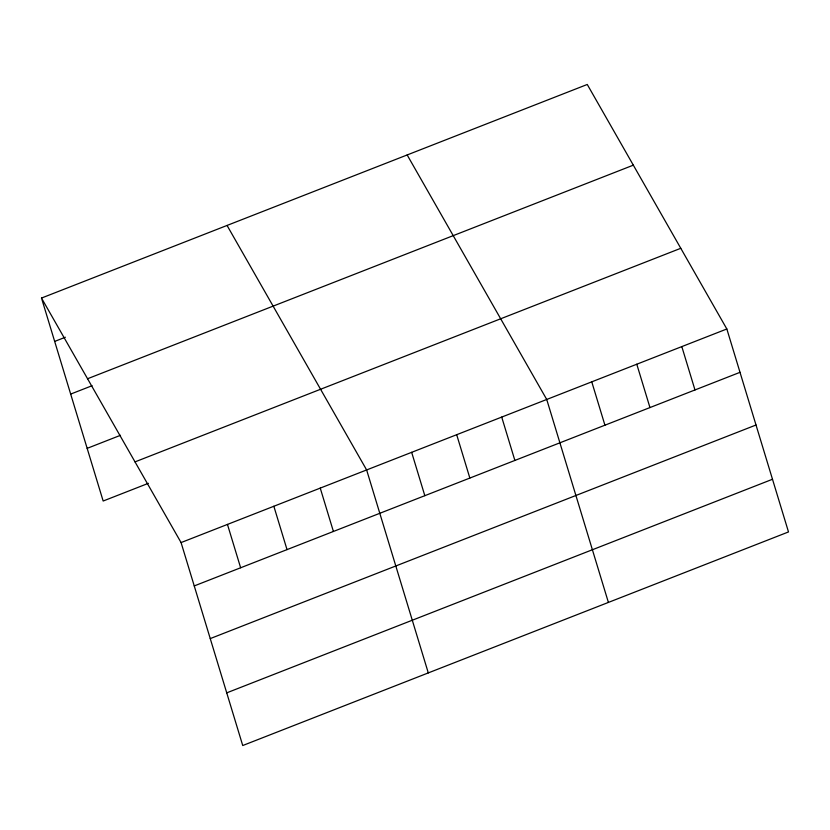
<?xml version="1.0" encoding="UTF-8"?>
<svg xmlns="http://www.w3.org/2000/svg" width="830" height="830" viewBox="0 0 830 830"><rect width="100%" height="100%" fill="white"/><g stroke="black" fill="none" stroke-linecap="round" stroke-linejoin="round"><path stroke-width="1.25" d="M41.5 298.063L587.267 84.473L726.841 328.981L788.5 531.937L242.734 745.527L181.075 542.571L41.5 298.063L103.159 501.019L148.363 483.33M54.676 341.421L65.373 337.229M87.555 378.75L633.321 165.16M70.675 394.084L92.089 385.711M87.16 448.356L120.464 435.314M135.01 461.885L680.776 248.295M181.075 542.571L726.841 328.981M194.241 585.928L740.007 372.328M210.249 638.592L756.016 425.002M226.735 692.853L772.502 479.263M407.167 154.961L546.731 399.469L608.4 602.414M227.057 225.449L366.632 469.956L428.29 672.902M681.814 346.598L694.98 389.955M636.786 364.225L649.963 407.572M591.759 381.842L604.935 425.199M501.714 417.085L514.88 460.443M456.687 434.713L469.853 478.059M411.659 452.329L424.825 495.686M320.245 488.102L333.411 531.459M273.848 506.259L287.024 549.616M227.462 524.415L240.638 567.772"/></g></svg>
